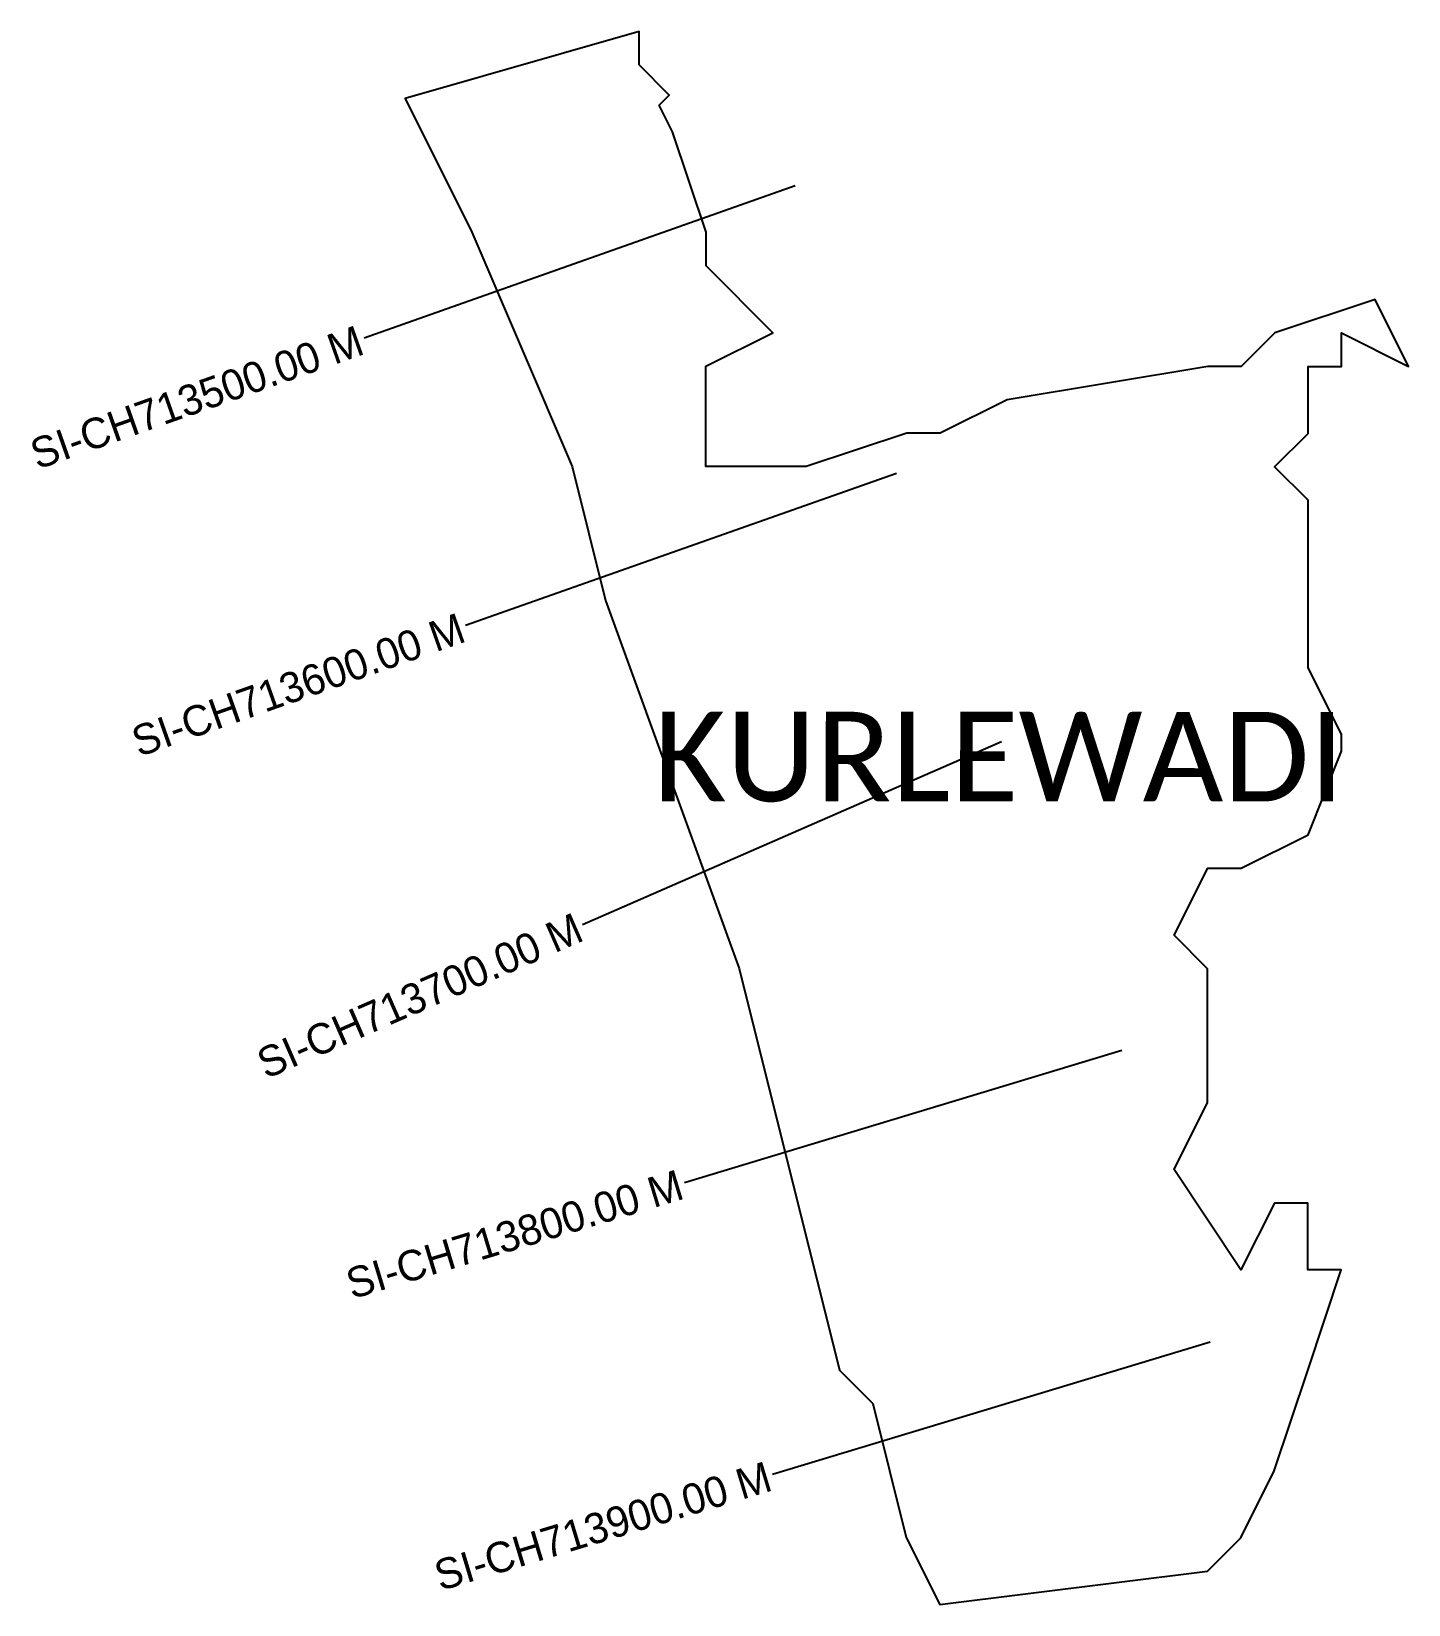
# Model space of a CAD drawing. Header units: metres. Extents: x 353941 to 354393, y 1749608 to 1750124.
import ezdxf
from ezdxf.enums import TextEntityAlignment as Align

# ---------------------------------------------------------------- set-up
doc = ezdxf.new("R2010")
doc.units = ezdxf.units.M
for name, color, linetype in [('CS', 134, 'Continuous'), ('CSMark', 6, 'Continuous'), ('VILLAGE BOUNDRY', 10, 'Continuous'), ('VILLAGE NAME', 250, 'Continuous')]:
    doc.layers.add(name, color=color, linetype=linetype)

msp = doc.modelspace()

# ---------------------------------------------------------------- linework, layer by layer
at = {"layer": 'CS'}
for p, q in [((354191.4, 1750073.69), (354049.96, 1750023.73)), ((354224.7, 1749979.39), (354083.26, 1749929.44)), ((354259.1, 1749891.32), (354121.61, 1749831.35)), ((354298.64, 1749790.12), (354155.08, 1749746.67)), ((354327.61, 1749694.41), (354184.04, 1749650.96))]:
    msp.add_line(p, q, dxfattribs=at)
at = {"layer": 'VILLAGE BOUNDRY', "ltscale": 0.1, "flags": 128}
msp.add_lwpolyline([(354359.75, 1749915.69), (354359.77, 1749970.59), (354348.78, 1749981.56), (354359.78, 1749992.52), (354359.79, 1750014.49), (354370.76, 1750014.48), (354370.76, 1750025.45), (354392.72, 1750014.48), (354381.73, 1750036.44), (354348.79, 1750025.46), (354337.82, 1750014.5), (354326.86, 1750014.5), (354260.96, 1750003.56), (354239.02, 1749992.57), (354228.03, 1749992.57), (354195.09, 1749981.62), (354162.16, 1749981.63), (354162.17, 1750014.56), (354184.14, 1750025.52), (354162.18, 1750047.49), (354162.19, 1750058.49), (354151.23, 1750091.42), (354146.83, 1750100.21), (354150.12, 1750103.51), (354140.24, 1750113.36), (354140.25, 1750124.36), (354063.41, 1750102.42), (354085.36, 1750058.52), (354118.26, 1749981.64), (354129.21, 1749937.74), (354173.07, 1749816.94), (354205.98, 1749685.2), (354216.94, 1749674.23), (354227.89, 1749630.3), (354238.89, 1749608.33), (354326.72, 1749619.3), (354337.69, 1749630.26), (354348.66, 1749652.22), (354359.67, 1749685.15), (354370.65, 1749718.07), (354359.68, 1749718.08), (354359.69, 1749740.04), (354348.69, 1749740.04), (354337.72, 1749718.08), (354315.76, 1749751.02), (354326.77, 1749772.98), (354326.79, 1749816.88), (354315.79, 1749827.88), (354326.8, 1749849.84), (354337.77, 1749849.84), (354359.73, 1749860.8), (354370.71, 1749888.24), (354370.71, 1749893.73)], close=True, dxfattribs=at)

# ---------------------------------------------------------------- texts
at = {"layer": 'CSMark'}
for s, rotation, p in [('SI-CH713500.00 M', 19.4517, (354049.02, 1750023.4)), ('SI-CH713600.00 M', 19.4517, (354082.32, 1749929.11)), ('SI-CH713700.00 M', 23.5682, (354120.69, 1749830.95)), ('SI-CH713800.00 M', 16.8389, (354154.12, 1749746.38)), ('SI-CH713900.00 M', 16.8389, (354183.09, 1749650.67))]:
    msp.add_text(s, height=10, rotation=rotation, dxfattribs=at).set_placement(p, align=Align.MIDDLE_RIGHT)
at = {"layer": 'VILLAGE NAME', "insert": (354145.02, 1749901.23), "char_height": 29.3908, "attachment_point": 1, "rotation": 359.9793}
msp.add_mtext_dynamic_manual_height_columns('{\\fCalibri|b0|i0|c0|p34;KURLEWADI}', width=290.022, gutter_width=146.95, heights=[0], dxfattribs=at)

doc.saveas('drawing.dxf')
